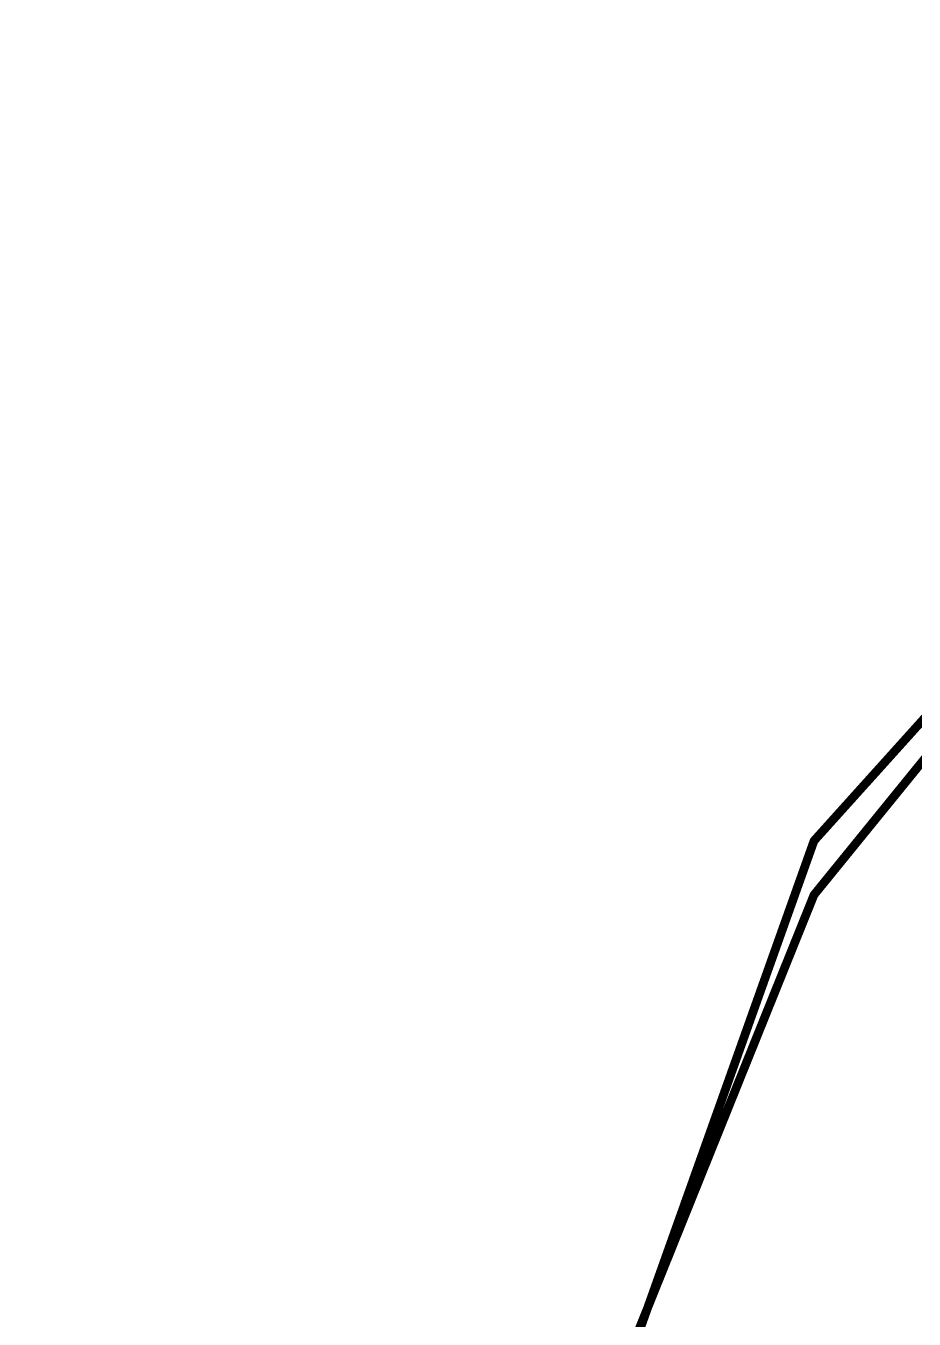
# Model space of a CAD drawing. Extents: x -64 to 81, y -144 to 13.
# Drawn here: x -63.7 to -22, y -47.9 to 12.9 of the extents above; entities that cross this region are included whole.
import ezdxf

# ---------------------------------------------------------------- set-up
doc = ezdxf.new("R2010")
doc.units = 0
doc.layers.add('1', color=12, linetype='CONTINUOUS')
doc.layers.add('16', color=132, linetype='CONTINUOUS')

msp = doc.modelspace()

# ---------------------------------------------------------------- linework, layer by layer
at = {"layer": '1', "const_width": 0.4064}
for points in [[(-26.67, -25.4), (7.62, 12.7)], [(-59.69, -118.11), (-26.67, -25.4)]]:
    msp.add_lwpolyline(points, dxfattribs=at)
at = {"layer": '1', "const_width": 0.2032}
for points in [[(-26.7455, -25.332, 1), (-26.5945, -25.468)], [(-26.5743, -25.4341, 1), (-26.7657, -25.3659)]]:
    msp.add_lwpolyline(points, format="xyb", dxfattribs=at)
at = {"layer": '16', "const_width": 0.4064}
for points in [[(6.35, 12.7), (-26.67, -27.94)], [(-26.67, -27.94), (-63.5, -119.38)]]:
    msp.add_lwpolyline(points, dxfattribs=at)
at = {"layer": '16', "const_width": 0.2032}
for points in [[(-26.7489, -27.8759, 1), (-26.5911, -28.0041)], [(-26.5758, -27.978, 1), (-26.7642, -27.902)]]:
    msp.add_lwpolyline(points, format="xyb", dxfattribs=at)

doc.saveas('drawing.dxf')
